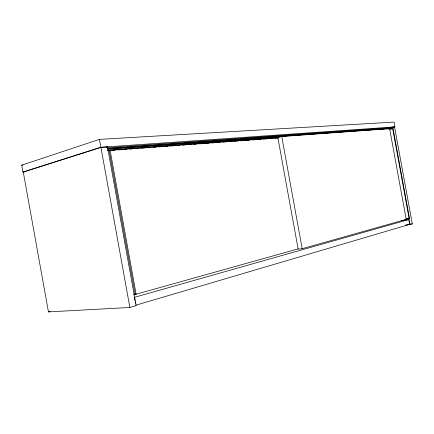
<?xml version="1.0" encoding="UTF-8"?>
<svg xmlns="http://www.w3.org/2000/svg" width="434" height="434" viewBox="0 0 434 434"><rect width="100%" height="100%" fill="white"/><g stroke="black" fill="none" stroke-linecap="round" stroke-linejoin="round"><path stroke-width="0.65" d="M25.167 171.875L22.942 172.081L21.7 165.164L99.413 139.374L394.039 122.095L394.918 126.885L393.605 127.2M22.942 172.081L100.845 147.294L394.918 126.885M100.938 147.348L23.279 172.048L48.451 311.905L129.858 307.467L136.135 305.612L107.458 146.898L100.938 147.348L129.858 307.467M106.173 147.305L107.458 146.898M107.882 150.853L110.127 150.392L136.086 294.057L133.824 294.426M108.842 150.788L110.127 150.392M135.799 305.216L409.691 224.367L408.806 219.539L401.417 220.526M405.285 225.186L412.3 223.901L394.566 126.95L392.135 127.119L387.106 128.318M408.806 219.539L134.377 297.355L134.969 300.626M302.173 248.693L281.753 136.52L277.852 137.535L298.169 249.154L302.173 248.693L407.591 219.013L405.763 219.257M133.867 294.843L298.174 248.866M406.126 218.888L409.49 218.383L393.047 128.48L389.721 129.207L406.126 218.888L407.499 218.508M48.451 311.905L50.284 311.406M386.976 128.876L389.092 128.372L107.491 148.574M388.663 129.158L391.05 128.594L107.849 149.117M407.19 218.693L409.49 218.383M409.631 224.242L412.3 223.901M407 224.709L409.691 224.367M21.7 165.164L23.051 165.05M107.909 150.701L109.26 150.598M111.961 150.397L115.341 150.148M118.043 149.947L121.422 149.692M124.124 149.491L126.826 149.291M129.527 149.084L132.907 148.835M135.609 148.634L138.988 148.379M141.017 148.227L145.07 147.923M147.099 147.777L150.479 147.522M153.18 147.321L156.56 147.066M158.584 146.914L161.963 146.665M164.665 146.464L168.045 146.209M170.074 146.057L174.126 145.759M176.155 145.607L179.535 145.352M182.237 145.151L185.616 144.896M187.64 144.75L191.02 144.495M193.721 144.294L197.101 144.039M199.13 143.887L203.183 143.589M205.211 143.437L209.264 143.133M211.293 142.981L214.673 142.726M216.696 142.58L220.076 142.325M222.778 142.124L226.157 141.869M228.186 141.717L232.239 141.419M234.268 141.267L238.32 140.963M240.349 140.811L243.729 140.562M245.752 140.41L249.81 140.106M251.834 139.954L255.214 139.699M257.243 139.553L261.295 139.249M263.324 139.097L267.377 138.793M269.406 138.641L272.785 138.392M274.809 138.24L278.189 137.985M134.073 294.209L136.086 294.057M390.79 129.017L392.206 128.914M108.169 150.142L279.002 137.507M107.637 150.468L278.536 137.762M107.73 148.829L388.088 128.61M393.047 128.48L392.661 128.513L409.121 218.486M107.344 147.761L389 127.867M392.135 127.119L392.379 128.442M408.752 217.96L409.967 224.59M109.124 150.468L135.115 294.328M135.207 301.939L135.441 303.247M99.413 139.374L100.845 147.294"/></g></svg>
